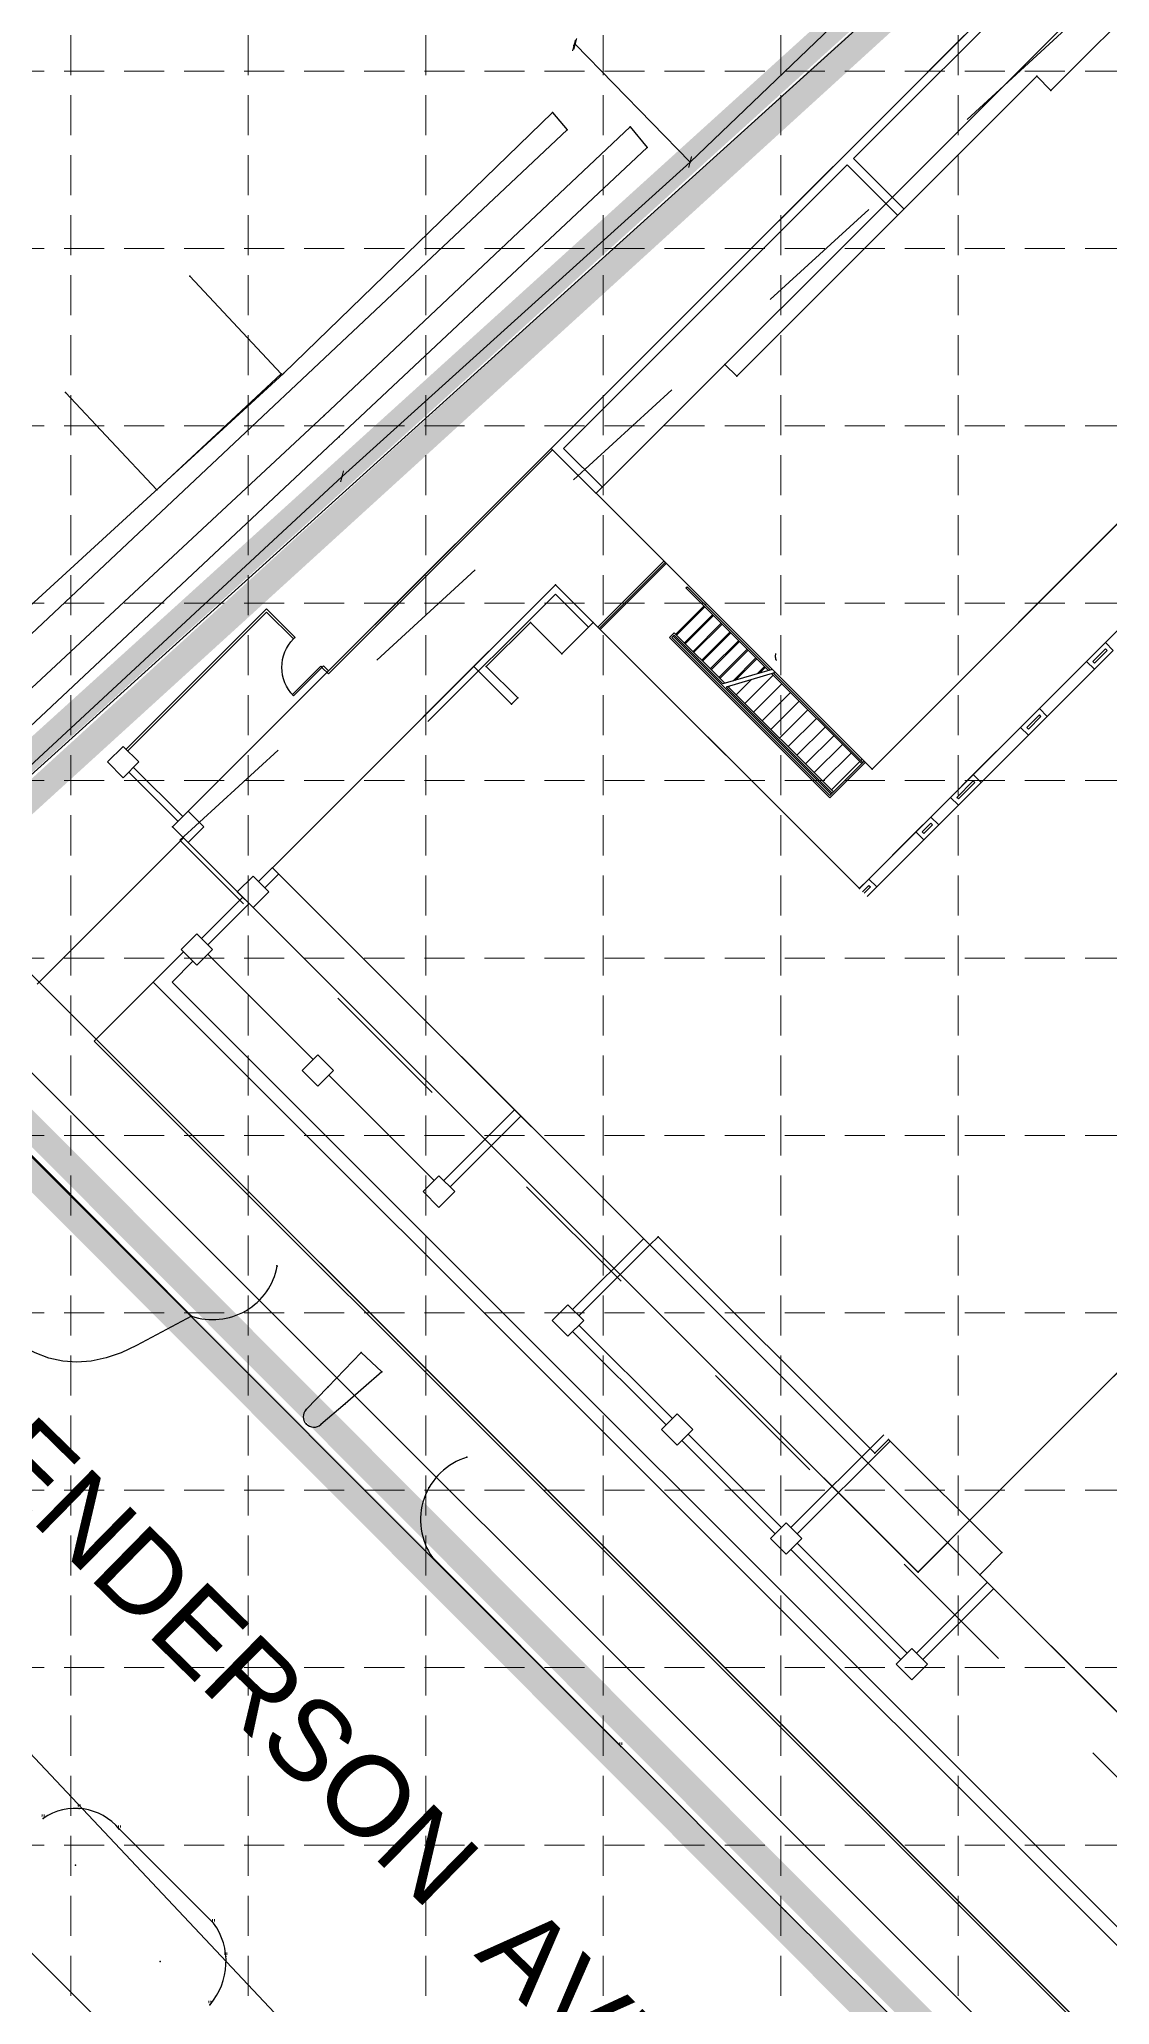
# Model space of a CAD drawing. Header units: inches. Extents: x 4833 to 5685, y 5436 to 5969.
# Drawn here: x 5110.1 to 5190.3, y 5690.5 to 5837.8 of the extents above; entities that cross this region are included whole.
import ezdxf
from ezdxf.enums import TextEntityAlignment as Align

# ---------------------------------------------------------------- set-up
doc = ezdxf.new("R2010")
doc.units = ezdxf.units.IN
doc.header["$LTSCALE"] = 20
doc.header["$MEASUREMENT"] = 0
for name, pattern in [('DASH', [1, 0.5, -0.5]), ('HIDDEN', [0.375, 0.25, -0.125]), ('LEADER_LINE', [2, 1, 1])]:
    doc.linetypes.add(name, pattern=pattern)
for name, color, linetype in [('1 LIMITS OF DISTURBANCE', 1, 'DASH'), ('20051228_SURVEY', 14, 'Continuous'), ('BOUNDARY', 14, 'Continuous'), ('EXISTING_PL', 12, 'Continuous'), ('FROM_EASTON_ON_H', 14, 'Continuous'), ('GRID', 254, 'HIDDEN'), ('MOVE', 12, 'Continuous'), ('OTL_BLDG', 12, 'Continuous'), ('OTL_BLDG_BOX', 14, 'Continuous'), ('OTL_GARAGE', 14, 'DASH'), ('PROPOSED_GRADING', 14, 'Continuous'), ('SILT FENCE', 200, 'Continuous'), ('STAIRS', 6, 'Continuous'), ('TEXT', 14, 'Continuous'), ('WALLS', 14, 'Continuous')]:
    doc.layers.add(name, color=color, linetype=linetype)
doc.styles.get("Standard").update_dxf_attribs({"font": 'ARIAL.TTF'})
doc.styles.add('symbol', font='symbol.shx')
doc.linetypes.add('FENCE__X__LINE', pattern='A,0.4,-0.1,["#",symbol,S=0.1,R=0,X=-0.05,Y=-0.05],-0.1,0.4', length=1)

msp = doc.modelspace()

# ---------------------------------------------------------------- linework, layer by layer
at = {"layer": '1 LIMITS OF DISTURBANCE', "const_width": 2, "flags": 128}
msp.add_lwpolyline([(5095.86, 5766.56), (5098.37, 5774.02), (5209.73, 5874.99), (5389.24, 5696.87), (5394.34, 5687.25), (5288.14, 5590.84), (5277.71, 5589.78), (5268.4, 5593.51)], close=True, dxfattribs=at)
at = {"layer": '20051228_SURVEY', "color": 7, "linetype": 'FENCE__X__LINE'}
for p, q in [((5158.91, 5828.6), (5181.19, 5849.96)), ((5150.3, 5837.45), (5158.91, 5828.6)), ((5158.91, 5828.6), (5132.83, 5805.03)), ((5132.83, 5805.03), (5105.54, 5779.72))]:
    msp.add_line(p, q, dxfattribs=at)
at = {"layer": '20051228_SURVEY', "color": 7, "linetype": 'Continuous'}
for p, q in [((5128.45, 5812.76), (5148.6, 5832.34)), ((5148.6, 5832.34), (5149.69, 5831.03)), ((5149.69, 5831.03), (5097.69, 5782.07)), ((5131.48, 5809.62), (5154.43, 5831.27)), ((5154.43, 5831.27), (5155.7, 5829.7)), ((5155.7, 5829.7), (5101.15, 5778.5)), ((5121.42, 5820.05), (5128.26, 5812.75)), ((5096.4, 5783.42), (5128.45, 5812.76)), ((5118.95, 5804.05), (5128.26, 5812.75)), ((5118.95, 5804.05), (5112.12, 5811.35)), ((5099.74, 5780.02), (5131.48, 5809.62)), ((5121.55, 5742.1), (5096.62, 5767.18)), ((5131.76, 5736.77), (5134.27, 5739.36)), ((5134.27, 5739.36), (5135.81, 5737.91)), ((5135.81, 5737.91), (5133.06, 5735.53)), ((5130.14, 5735.09), (5131.76, 5736.77)), ((5133.06, 5735.53), (5131.25, 5733.97)), ((5130.15, 5734.01), (5130.15, 5734.01)), ((5093.19, 5726.62), (5147.13, 5669.28)), ((5166.05, 5697.49), (5139.61, 5723.99)), ((5166.05, 5697.49), (5178.68, 5684.96))]:
    msp.add_line(p, q, dxfattribs=at)
for centre, radius, start, end in [((5123.15, 5746.74), 4.91, 251.0281, 349.4798), ((5130.69, 5734.55), 0.769, 136.018, 224.8863), ((5130.72, 5734.58), 0.81, 224.923, 310.7949), ((5143.62, 5726.82), 4.91, 106.8361, 215.1988)]:
    msp.add_arc(centre, radius, start, end, dxfattribs=at)
for p in [(5150.21, 5837.35), (5150.3, 5837.45), (5148.6, 5832.34), (5149.69, 5831.03), (5154.43, 5831.27), (5155.7, 5829.7), (5158.91, 5828.6), (5121.42, 5820.05), (5128.26, 5812.75), (5128.45, 5812.76), (5112.12, 5811.35), (5131.48, 5809.62), (5132.62, 5808.02), (5132.83, 5805.03), (5118.95, 5804.05), (5127.95, 5745.86), (5127.97, 5745.84), (5121.55, 5742.1), (5134.27, 5739.36), (5135.81, 5737.91), (5131.76, 5736.77), (5130.14, 5735.09), (5133.06, 5735.53), (5130.15, 5734.01), (5131.25, 5733.97), (5142.19, 5731.52), (5139.33, 5729.21), (5139.61, 5723.99), (5166.05, 5697.49)]:
    msp.add_point(p, dxfattribs=at)
at = {"layer": 'BOUNDARY', "color": 7, "linetype": 'Continuous', "flags": 128}
for points in [[(5101.67, 5775.57), (5209.22, 5872.83)], [(5278.45, 5598.79), (5101.67, 5775.57)]]:
    msp.add_lwpolyline(points, dxfattribs=at)
at = {"layer": 'EXISTING_PL', "color": 7, "linetype": 'Continuous', "flags": 128}
msp.add_lwpolyline([(5105.57, 5698.32), (5243.46, 5560.43)], dxfattribs=at)
at = {"layer": 'FROM_EASTON_ON_H', "color": 7, "linetype": 'Continuous'}
for p, q in [((5024.56, 5839.05), (5153.72, 5709.84)), ((5116.16, 5703.62), (5123.2, 5696.59))]:
    msp.add_line(p, q, dxfattribs=at)
for centre, radius, start, end in [((5112.85, 5700.93), 4.26, 39.0224, 124.7173), ((5119.19, 5693.7), 4.95, 319.1892, 35.7937)]:
    msp.add_arc(centre, radius, start, end, dxfattribs=at)
for p in [(5153.72, 5709.84), (5110.43, 5704.44), (5113.14, 5705.19), (5116.16, 5703.62), (5112.85, 5700.93), (5123.2, 5696.59), (5119.19, 5693.7), (5124.12, 5694.09), (5122.93, 5690.47)]:
    msp.add_point(p, dxfattribs=at)
at = {"layer": 'GRID', "color": 252, "linetype": 'HIDDEN', "lineweight": 0, "ltscale": 0.6}
for p, q in [((5112.5, 5955.14), (5112.5, 5489.58)), ((5125.8, 5955.14), (5125.8, 5489.58)), ((5139.1, 5955.14), (5139.1, 5489.58)), ((5152.4, 5955.14), (5152.4, 5489.58)), ((5165.7, 5955.14), (5165.7, 5489.58)), ((5179, 5955.14), (5179, 5489.58)), ((4846.5, 5835.44), (5671.1, 5835.44)), ((4846.5, 5822.14), (5671.1, 5822.14)), ((4846.5, 5808.84), (5671.1, 5808.84)), ((4846.5, 5795.54), (5671.1, 5795.54)), ((4846.5, 5782.24), (5671.1, 5782.24)), ((4846.5, 5768.94), (5671.1, 5768.94)), ((4846.5, 5755.64), (5671.1, 5755.64)), ((4846.5, 5742.34), (5671.1, 5742.34)), ((4846.5, 5729.04), (5671.1, 5729.04)), ((4846.5, 5715.74), (5671.1, 5715.74)), ((4846.5, 5702.44), (5671.1, 5702.44))]:
    msp.add_line(p, q, dxfattribs=at)
at = {"layer": 'MOVE', "color": 7, "linetype": 'Continuous', "flags": 128}
for points in [[(5101.67, 5775.57), (5209.22, 5872.83)], [(5101.67, 5775.57), (5137.03, 5740.21)], [(5137.03, 5740.21), (5172.38, 5704.86)], [(5172.38, 5704.86), (5207.74, 5669.5)]]:
    msp.add_lwpolyline(points, dxfattribs=at)
at = {"layer": 'MOVE', "color": 7, "linetype": 'DASH', "flags": 128}
msp.add_lwpolyline([(5120.68, 5777.77), (5208.87, 5858.58), (5367.09, 5700.36), (5278.9, 5619.55), (5120.68, 5777.77)], close=True, dxfattribs=at)
at = {"layer": 'MOVE', "color": 7, "linetype": 'Continuous'}
for p in [(5137.03, 5740.21), (5172.38, 5704.86)]:
    msp.add_point(p, dxfattribs=at)
at = {"layer": 'OTL_BLDG', "color": 7, "linetype": 'Continuous'}
for p, q in [((5149.3, 5791.74), (5146.94, 5794.1)), ((5151.65, 5794.1), (5149.3, 5791.74)), ((5142.7, 5790.8), (5127.61, 5775.71)), ((5145.52, 5787.97), (5142.7, 5790.8)), ((5146, 5788.44), (5145.52, 5787.97)), ((5127.61, 5775.71), (5155.89, 5747.43)), ((5172.75, 5731.81), (5173.78, 5732.84)), ((5173.78, 5732.84), (5182.26, 5724.36))]:
    msp.add_line(p, q, dxfattribs=at)
at = {"layer": 'OTL_BLDG', "color": 7, "linetype": 'Continuous', "flags": 128}
for points in [[(5185.95, 5833.99), (5201.27, 5849.31)], [(5162.41, 5812.57), (5184.89, 5835.05)], [(5184.89, 5835.05), (5185.95, 5833.99)], [(5151.86, 5803.79), (5161.52, 5813.45)], [(5161.52, 5813.45), (5162.41, 5812.57)], [(5194.46, 5805.03), (5172.54, 5783.11)], [(5172.54, 5783.11), (5151.86, 5803.79)], [(5198.09, 5800.64), (5171.6, 5774.15)], [(5146.94, 5794.1), (5143.64, 5790.8)], [(5171.6, 5774.15), (5151.65, 5794.1)], [(5143.64, 5790.8), (5146, 5788.44)], [(5155.89, 5747.43), (5156.51, 5748.05)], [(5156.51, 5748.05), (5172.75, 5731.81)], [(5182.26, 5724.36), (5180.61, 5722.71)], [(5180.61, 5722.71), (5205.36, 5697.96)]]:
    msp.add_lwpolyline(points, dxfattribs=at)
at = {"layer": 'OTL_BLDG', "color": 7, "linetype": 'Continuous'}
for p in [(5184.89, 5835.05), (5185.95, 5833.99), (5161.52, 5813.45), (5162.41, 5812.57), (5146.94, 5794.1), (5151.65, 5794.1), (5149.3, 5791.74), (5142.7, 5790.8), (5143.64, 5790.8), (5145.52, 5787.97), (5146, 5788.44), (5127.61, 5775.71), (5155.89, 5747.43), (5156.51, 5748.05), (5173.78, 5732.84), (5172.75, 5731.81), (5182.26, 5724.36), (5180.61, 5722.71)]:
    msp.add_point(p, dxfattribs=at)
at = {"layer": 'OTL_BLDG_BOX', "color": 7, "linetype": 'Continuous', "flags": 128}
for points in [[(5151.86, 5803.79), (5207.22, 5859.15)], [(5198.12, 5808.68), (5172.54, 5783.11)], [(5172.54, 5783.11), (5151.86, 5803.79)], [(5171.6, 5774.15), (5198.09, 5800.64)], [(5127.61, 5775.71), (5148.82, 5796.92)], [(5148.82, 5796.92), (5171.6, 5774.15)], [(5205.36, 5697.96), (5127.61, 5775.71)]]:
    msp.add_lwpolyline(points, dxfattribs=at)
at = {"layer": 'OTL_BLDG_BOX', "color": 7, "linetype": 'Continuous'}
for p in [(5151.86, 5803.79), (5148.82, 5796.92), (5172.54, 5783.11), (5127.61, 5775.71), (5171.6, 5774.15)]:
    msp.add_point(p, dxfattribs=at)
at = {"layer": 'OTL_GARAGE', "color": 7, "linetype": 'DASH'}
for p, q in [((5120.13, 5778.78), (5210.99, 5869.64)), ((5175.99, 5722.91), (5120.13, 5778.78)), ((5208.93, 5755.85), (5175.99, 5722.91))]:
    msp.add_line(p, q, dxfattribs=at)
at = {"layer": 'OTL_GARAGE', "color": 7, "linetype": 'Continuous'}
for p in [(5120.13, 5778.78), (5175.99, 5722.91)]:
    msp.add_point(p, dxfattribs=at)
at = {"layer": 'PROPOSED_GRADING', "color": 7, "linetype": 'LEADER_LINE', "flags": 128}
msp.add_lwpolyline([(5121.55, 5742.1), (5117.43, 5739.89), (5116.28, 5739.35), (5115.15, 5738.96), (5114.04, 5738.72), (5112.96, 5738.64), (5111.9, 5738.72), (5110.86, 5738.94), (5109.84, 5739.33), (5108.84, 5739.86), (5107.87, 5740.56), (5106.91, 5741.4), (5106.91, 5741.4)], dxfattribs=at)
at = {"layer": 'SILT FENCE', "const_width": 2, "flags": 128}
msp.add_lwpolyline([(5209.78, 5872.39), (5100.39, 5772.66), (5099.61, 5766.2), (5268.59, 5596.65, 0.41519), (5291.5, 5596.65), (5358.44, 5657.15)], format="xyb", dxfattribs=at)
at = {"layer": 'STAIRS', "color": 7, "linetype": 'Continuous', "flags": 128}
for points in [[(5158.6, 5796.69), (5158.69, 5796.78)], [(5158.69, 5796.78), (5164.93, 5790.53)], [(5157.83, 5793.21), (5159.95, 5795.33)], [(5157.89, 5793.15), (5160.01, 5795.27)], [(5158.6, 5796.69), (5164.79, 5790.49)], [(5160.04, 5795.42), (5160.13, 5795.51)], [(5158.48, 5792.56), (5160.6, 5794.68)], [(5158.54, 5792.5), (5160.66, 5794.63)], [(5159.13, 5791.92), (5161.25, 5794.04)], [(5159.19, 5791.86), (5161.31, 5793.98)], [(5157.36, 5792.98), (5157.71, 5793.33), (5161.51, 5789.54)], [(5172.03, 5783.61), (5169.38, 5780.95), (5157.36, 5792.98)], [(5157.54, 5792.98), (5157.71, 5793.15), (5161.37, 5789.5)], [(5171.94, 5783.69), (5169.38, 5781.13), (5157.54, 5792.98)], [(5159.78, 5791.27), (5161.9, 5793.39)], [(5159.84, 5791.21), (5161.96, 5793.33)], [(5160.42, 5790.62), (5162.55, 5792.74)], [(5160.48, 5790.56), (5162.6, 5792.68)], [(5161.07, 5789.97), (5163.19, 5792.09)], [(5161.13, 5789.91), (5163.25, 5792.03)], [(5162.11, 5789.71), (5163.84, 5791.44)], [(5162.28, 5789.76), (5163.9, 5791.38)], [(5165.3, 5791.67), (5165.29, 5791.63)], [(5165.3, 5791.67), (5165.29, 5791.63)], [(5165.29, 5791.63), (5165.29, 5791.59)], [(5165.29, 5791.63), (5165.29, 5791.59)], [(5165.29, 5791.59), (5165.29, 5791.55)], [(5165.29, 5791.59), (5165.29, 5791.55)], [(5165.29, 5791.55), (5165.29, 5791.51)], [(5165.29, 5791.55), (5165.29, 5791.51)], [(5165.29, 5791.51), (5165.3, 5791.47)], [(5165.29, 5791.51), (5165.3, 5791.47)], [(5165.31, 5791.74), (5165.3, 5791.7)], [(5165.31, 5791.74), (5165.3, 5791.7)], [(5165.3, 5791.7), (5165.3, 5791.67)], [(5165.3, 5791.7), (5165.3, 5791.67)], [(5165.3, 5791.47), (5165.3, 5791.43)], [(5165.3, 5791.47), (5165.3, 5791.43)], [(5165.3, 5791.43), (5165.31, 5791.4)], [(5165.3, 5791.43), (5165.31, 5791.4)], [(5165.32, 5791.78), (5165.31, 5791.74)], [(5165.32, 5791.78), (5165.31, 5791.74)], [(5165.31, 5791.4), (5165.32, 5791.36)], [(5165.31, 5791.4), (5165.32, 5791.36)], [(5165.32, 5791.36), (5165.34, 5791.32)], [(5165.32, 5791.36), (5165.34, 5791.32)], [(5165.34, 5791.32), (5165.35, 5791.29)], [(5165.34, 5791.32), (5165.35, 5791.29)], [(5165.35, 5791.29), (5165.37, 5791.25)], [(5165.35, 5791.29), (5165.37, 5791.25)], [(5165.07, 5790.57), (5161.37, 5789.5)], [(5165.3, 5790.34), (5161.6, 5789.26)], [(5163.94, 5790.24), (5164.49, 5790.8)], [(5164.11, 5790.29), (5164.55, 5790.74)], [(5161.78, 5789.26), (5161.85, 5789.33)]]:
    msp.add_lwpolyline(points, dxfattribs=at)
at = {"layer": 'WALLS', "color": 7, "linetype": 'Continuous', "flags": 128}
for points in [[(5175.98, 5722.91), (5120.12, 5778.77), (5210.98, 5869.64)], [(5174.93, 5825.1), (5171.16, 5828.88), (5198.08, 5855.79)], [(5174.46, 5824.63), (5170.69, 5828.4), (5149.43, 5807.15)], [(5170.69, 5828.4), (5174.46, 5824.63)], [(5174.93, 5825.1), (5171.16, 5828.88)], [(5148.49, 5807.15), (5131.82, 5790.47)], [(5148.49, 5807.15), (5151.85, 5803.79)], [(5149.43, 5807.15), (5152.32, 5804.26)], [(5148.61, 5807.03), (5131.82, 5790.24)], [(5156.95, 5798.69), (5152, 5793.74)], [(5157.04, 5798.6), (5152.09, 5793.65)], [(5157.12, 5798.51), (5152.17, 5793.56)], [(5138.92, 5787.02), (5148.82, 5796.92)], [(5151.64, 5794.09), (5148.82, 5796.92)], [(5139.27, 5786.67), (5148.82, 5796.22)], [(5151.29, 5793.74), (5148.82, 5796.22)], [(5190.03, 5792.59), (5193.57, 5796.13)], [(5116.65, 5784.6), (5127.17, 5795.12)], [(5116.77, 5784.48), (5127.17, 5794.88)], [(5127.17, 5795.12), (5129.31, 5792.97)], [(5127.17, 5794.88), (5129.2, 5792.86), (5129.28, 5792.94)], [(5129.31, 5792.97), (5129.2, 5792.86)], [(5129.2, 5792.86), (5129.28, 5792.94)], [(5157.63, 5793.06), (5169.47, 5781.22)], [(5188.62, 5791.18), (5190.03, 5792.59)], [(5189.21, 5790.59), (5190.62, 5792), (5190.03, 5792.59)], [(5129.11, 5788.7), (5131.23, 5790.82), (5131.32, 5790.73)], [(5131.43, 5790.85), (5131.32, 5790.73)], [(5131.43, 5790.85), (5131.82, 5790.47)], [(5185.08, 5787.64), (5188.62, 5791.18)], [(5189.21, 5790.59), (5188.62, 5791.18)], [(5189.09, 5791.18), (5190.03, 5792.12)], [(5189.21, 5791.06), (5189.09, 5791.18)], [(5189.21, 5791.06), (5190.15, 5792)], [(5190.15, 5792), (5190.03, 5792.12)], [(5131.32, 5790.73), (5129.2, 5788.61)], [(5131.32, 5790.73), (5131.82, 5790.24)], [(5162.37, 5788.67), (5163.51, 5789.82)], [(5163.02, 5788.03), (5165.14, 5790.15)], [(5163.67, 5787.38), (5165.79, 5789.5)], [(5165.03, 5790.26), (5171.77, 5783.52)], [(5165.17, 5790.3), (5171.86, 5783.61)], [(5185.67, 5787.05), (5189.21, 5790.59)], [(5161.6, 5789.26), (5169.56, 5781.31)], [(5161.74, 5789.3), (5169.65, 5781.4)], [(5164.31, 5786.73), (5166.43, 5788.85)], [(5164.96, 5786.08), (5167.08, 5788.2)], [(5165.61, 5785.43), (5167.73, 5787.55)], [(5166.26, 5784.79), (5168.38, 5786.91)], [(5183.67, 5786.23), (5185.08, 5787.64)], [(5184.14, 5786.23), (5185.08, 5787.17)], [(5184.26, 5785.64), (5185.67, 5787.05), (5185.08, 5787.64)], [(5184.26, 5786.11), (5185.2, 5787.05)], [(5185.2, 5787.05), (5185.08, 5787.17)], [(5166.91, 5784.14), (5169.03, 5786.26)], [(5167.55, 5783.49), (5169.68, 5785.61)], [(5168.2, 5782.84), (5170.32, 5784.96)], [(5180.13, 5782.69), (5183.67, 5786.23)], [(5183.67, 5786.23), (5180.13, 5782.69)], [(5180.72, 5782.1), (5184.26, 5785.64)], [(5184.26, 5785.64), (5180.72, 5782.1)], [(5184.26, 5785.64), (5183.67, 5786.23)], [(5184.26, 5786.11), (5184.14, 5786.23)], [(5168.85, 5782.19), (5170.97, 5784.31)], [(5169.5, 5781.54), (5171.62, 5783.67)], [(5171.71, 5783.75), (5171.8, 5783.84)], [(5116.85, 5782.87), (5120.53, 5779.19)], [(5117.2, 5783.22), (5120.89, 5779.54)], [(5180.13, 5782.69), (5178.43, 5780.98)], [(5180.13, 5782.22), (5178.9, 5780.98)], [(5180.72, 5782.1), (5179.02, 5780.39)], [(5180.25, 5782.1), (5179.02, 5780.87)], [(5180.72, 5782.1), (5180.13, 5782.69)], [(5180.13, 5782.22), (5180.25, 5782.1)], [(5178.43, 5780.98), (5176.95, 5779.51)], [(5179.02, 5780.39), (5178.43, 5780.98)], [(5179.02, 5780.87), (5178.9, 5780.98)], [(5176.95, 5779.51), (5175.83, 5778.39)], [(5176.3, 5778.39), (5176.95, 5779.04)], [(5177.54, 5778.92), (5176.95, 5779.51)], [(5177.07, 5778.92), (5176.95, 5779.04)], [(5179.02, 5780.39), (5177.54, 5778.92)], [(5120.94, 5777.95), (5109.98, 5766.99)], [(5175.83, 5778.39), (5172.3, 5774.86)], [(5176.42, 5777.8), (5172.89, 5774.27)], [(5175.83, 5778.39), (5176.42, 5777.8)], [(5176.3, 5778.39), (5176.42, 5778.27)], [(5177.54, 5778.92), (5176.42, 5777.8)], [(5177.07, 5778.92), (5176.42, 5778.27)], [(5126.57, 5774.68), (5127.6, 5775.71)], [(5127.04, 5774.21), (5128.07, 5775.24)], [(5172.3, 5774.86), (5171.59, 5774.15)], [(5172.3, 5774.86), (5172.89, 5774.27)], [(5125.39, 5773.5), (5122.3, 5770.41)], [(5172.3, 5774.38), (5171.83, 5773.91)], [(5172.42, 5774.27), (5171.94, 5773.8)], [(5172.89, 5774.27), (5172.18, 5773.56)], [(5172.3, 5774.38), (5172.42, 5774.27)], [(5122.77, 5769.94), (5125.86, 5773.03)], [(5099.57, 5770.33), (5187.21, 5682.7)], [(5120.94, 5769.41), (5118.68, 5767.14)], [(5130.67, 5761.33), (5122.77, 5769.23)], [(5121.65, 5768.7), (5120.09, 5767.14)], [(5118.68, 5767.14), (5114.26, 5762.72)], [(5192.69, 5693.13), (5118.68, 5767.14)], [(5193.39, 5693.83), (5120.09, 5767.14)], [(5114.26, 5762.72), (5190.74, 5686.23)], [(5129.84, 5760.51), (5131.02, 5761.69)], [(5131.02, 5761.69), (5132.2, 5760.51)], [(5131.02, 5759.33), (5129.84, 5760.51)], [(5132.2, 5760.51), (5131.02, 5759.33)], [(5139.74, 5752.26), (5131.85, 5760.15)], [(5145.75, 5757.56), (5140.45, 5752.26)], [(5146.22, 5757.09), (5140.92, 5751.79)], [(5208.92, 5755.85), (5175.98, 5722.91)], [(5155.42, 5747.9), (5150.11, 5742.59)], [(5155.89, 5747.43), (5150.58, 5742.12)], [(5150.11, 5740.94), (5157.11, 5733.95)], [(5150.58, 5741.42), (5157.58, 5734.42)], [(5157.93, 5734.77), (5156.76, 5733.59)], [(5156.76, 5733.59), (5157.93, 5732.41)], [(5159.11, 5733.59), (5157.93, 5734.77)], [(5157.93, 5732.41), (5159.11, 5733.59)], [(5158.29, 5732.77), (5165.29, 5725.77)], [(5158.76, 5733.24), (5165.76, 5726.24)], [(5166.46, 5726.24), (5173.42, 5733.2)], [(5166.94, 5725.77), (5173.89, 5732.72)], [(5166.46, 5724.59), (5174.7, 5716.36)], [(5166.94, 5725.06), (5175.17, 5716.83)], [(5175.88, 5716.83), (5181.18, 5722.13)], [(5176.35, 5716.36), (5181.65, 5721.66)]]:
    msp.add_lwpolyline(points, dxfattribs=at)
msp.add_lwpolyline([(5129.2, 5788.61), (5129.2, 5788.61, -0.414214), (5129.2, 5792.86), (5129.2, 5792.86)], format="xyb", dxfattribs=at)
for points in [[(5115.26, 5783.64), (5116.44, 5784.81), (5117.61, 5783.64), (5116.44, 5782.46), (5115.26, 5783.64)], [(5120.12, 5778.77), (5121.3, 5779.95), (5122.48, 5778.77), (5121.3, 5777.6), (5120.12, 5778.77)], [(5120.12, 5778.77), (5121.3, 5779.95), (5122.48, 5778.77), (5121.3, 5777.6), (5120.12, 5778.77)], [(5124.98, 5773.91), (5126.16, 5775.09), (5127.34, 5773.91), (5126.16, 5772.73), (5124.98, 5773.91)], [(5120.77, 5769.58), (5121.95, 5770.76), (5123.12, 5769.58), (5121.95, 5768.4), (5120.77, 5769.58)], [(5138.92, 5751.43), (5140.09, 5752.61), (5141.27, 5751.43), (5140.09, 5750.25), (5138.92, 5751.43)], [(5149.76, 5740.59), (5150.94, 5741.77), (5149.76, 5742.95), (5148.58, 5741.77), (5149.76, 5740.59)], [(5166.11, 5724.24), (5167.29, 5725.42), (5166.11, 5726.6), (5164.93, 5725.42), (5166.11, 5724.24)], [(5175.52, 5714.83), (5176.7, 5716), (5175.52, 5717.18), (5174.35, 5716), (5175.52, 5714.83)]]:
    msp.add_lwpolyline(points, close=True, dxfattribs=at)

# ---------------------------------------------------------------- texts
at = {"layer": '20051228_SURVEY', "color": 7, "linetype": 'Continuous'}
for p in [(5150.21, 5837.35), (5150.3, 5837.45), (5158.91, 5828.6), (5132.83, 5805.03)]:
    msp.add_text('/', height=0.8, dxfattribs=at).set_placement(p, align=Align.MIDDLE_CENTER)
at = {"layer": 'FROM_EASTON_ON_H', "color": 7, "linetype": 'Continuous'}
for p in [(5153.72, 5709.84), (5113.14, 5705.19), (5110.43, 5704.44), (5116.16, 5703.62), (5123.2, 5696.59), (5124.12, 5694.09), (5122.93, 5690.47)]:
    msp.add_text('"', height=0.6, dxfattribs=at).set_placement(p, align=Align.MIDDLE_CENTER)
at = {"layer": 'MOVE', "color": 7, "linetype": 'Continuous'}
msp.add_text('HENDERSON  AVENUE', height=6, rotation=315.552, dxfattribs=at).set_placement((5134.18, 5702.5), align=Align.CENTER)
at = {"layer": 'TEXT', "color": 7, "linetype": 'Continuous'}
msp.add_text('MANETT STREET ', height=6, rotation=42.1244, dxfattribs=at).set_placement((5090.13, 5851.65), align=Align.TOP_CENTER)

doc.saveas('drawing.dxf')
